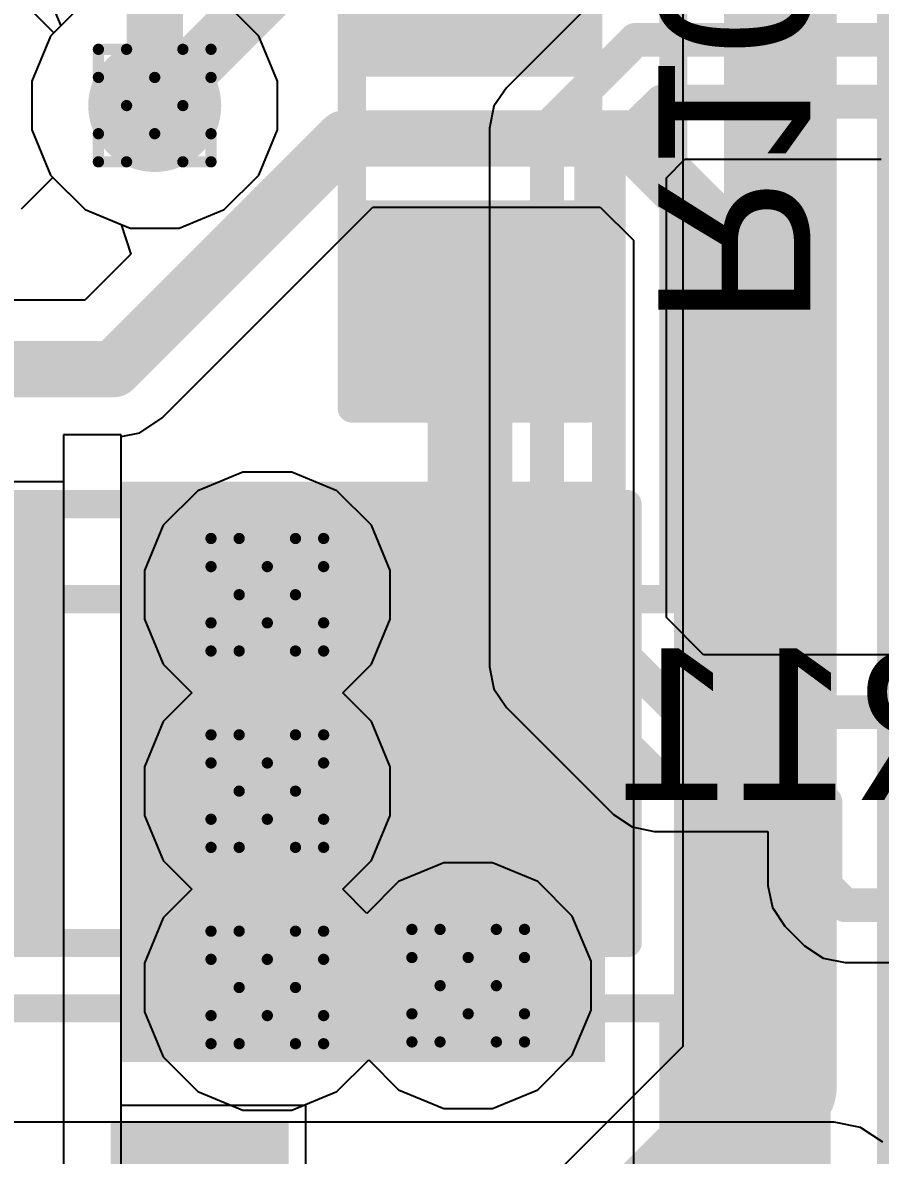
# Model space of a CAD drawing. Header units: inches. Extents: x -6 to 328, y -6 to 90.
# Drawn here: x 22.96 to 26.83, y 14.32 to 19.44 of the extents above; entities that cross this region are included whole.
import ezdxf

# ---------------------------------------------------------------- set-up
doc = ezdxf.new("R2010")
doc.units = ezdxf.units.IN
for name, color, linetype in [('Bottom Layer', 5, 'Continuous'), ('Bottom Overlay', 54, 'Continuous'), ('Bottom Paste', 16, 'Continuous'), ('Bottom Solder', 6, 'Continuous'), ('Drill Drawing', 1, 'Continuous'), ('GND', 76, 'Continuous'), ('PWR', 16, 'Continuous'), ('Top Layer', 1, 'Continuous'), ('Top Overlay', 2, 'Continuous'), ('Via Holes', 16, 'Continuous')]:
    doc.layers.add(name, color=color, linetype=linetype)
doc.styles.add('Arial', font='', dxfattribs={"height": 0.2})
doc.styles.get('Arial').set_extended_font_data('Arial')

# ---------------------------------------------------------------- blocks, each defined once
blk = doc.blocks.new('SOIC_8_B_5')
at = {"layer": 'Bottom Layer'}
blk.add_hatch(color=5, dxfattribs=at).paths.add_polyline_path([(-3.475, 1.605), (-3.475, 2.205), (-1.925, 2.205), (-1.925, 1.605)])
at = {"layer": 'Bottom Paste'}
blk.add_hatch(color=16, dxfattribs=at).paths.add_polyline_path([(-3.475, 1.605), (-3.475, 2.205), (-1.925, 2.205), (-1.925, 1.605)])
at = {"layer": 'Bottom Solder'}
blk.add_hatch(color=6, dxfattribs=at).paths.add_polyline_path([(-3.5766, 1.5034), (-3.5766, 2.3066), (-1.8234, 2.3066), (-1.8234, 1.5034)])
blk = doc.blocks.new('R___1206_B_31')
at = {"layer": 'Bottom Layer'}
for points in [[(-2.032, 0.889), (-0.508, 0.889), (-0.508, -0.889), (-2.032, -0.889)], [(0.508, 0.889), (2.032, 0.889), (2.032, -0.889), (0.508, -0.889)]]:
    blk.add_hatch(color=5, dxfattribs=at).paths.add_polyline_path(points)
at = {"layer": 'Bottom Paste'}
for points in [[(-2.032, 0.889), (-0.508, 0.889), (-0.508, -0.889), (-2.032, -0.889)], [(0.508, 0.889), (2.032, 0.889), (2.032, -0.889), (0.508, -0.889)]]:
    blk.add_hatch(color=16, dxfattribs=at).paths.add_polyline_path(points)
at = {"layer": 'Bottom Solder'}
for points in [[(-2.1336, 0.9906), (-0.4064, 0.9906), (-0.4064, -0.9906), (-2.1336, -0.9906)], [(0.4064, 0.9906), (2.1336, 0.9906), (2.1336, -0.9906), (0.4064, -0.9906)]]:
    blk.add_hatch(color=6, dxfattribs=at).paths.add_polyline_path(points)
at = {"layer": 'Bottom Overlay'}
for points in [[(-2.1336, 0.9906, 0.127, 0.127, 0), (-2.1336, -0.9906, 0.127, 0.127, 0)], [(2.1336, 0.9906, 0.127, 0.127, 0), (-2.1336, 0.9906, 0.127, 0.127, 0)], [(2.1336, 0.9906, 0.127, 0.127, 0), (2.1336, -0.9906, 0.127, 0.127, 0)], [(2.1336, -0.9906, 0.127, 0.127, 0), (-2.1336, -0.9906, 0.127, 0.127, 0)]]:
    blk.add_lwpolyline(points, format="xyseb", dxfattribs=at)
for points in [[(-2.16535, 0.9906, 0.0635, 0.0635, 1), (-2.10185, 0.9906, 0.0635, 0.0635, 1)], [(-2.16535, 0.9906, 0.0635, 0.0635, 1), (-2.10185, 0.9906, 0.0635, 0.0635, 1)], [(2.10185, 0.9906, 0.0635, 0.0635, 1), (2.16535, 0.9906, 0.0635, 0.0635, 1)], [(2.10185, 0.9906, 0.0635, 0.0635, 1), (2.16535, 0.9906, 0.0635, 0.0635, 1)], [(-2.16535, -0.9906, 0.0635, 0.0635, 1), (-2.10185, -0.9906, 0.0635, 0.0635, 1)], [(-2.16535, -0.9906, 0.0635, 0.0635, 1), (-2.10185, -0.9906, 0.0635, 0.0635, 1)], [(2.10185, -0.9906, 0.0635, 0.0635, 1), (2.16535, -0.9906, 0.0635, 0.0635, 1)], [(2.10185, -0.9906, 0.0635, 0.0635, 1), (2.16535, -0.9906, 0.0635, 0.0635, 1)]]:
    blk.add_lwpolyline(points, format="xyseb", close=True, dxfattribs=at)
blk = doc.blocks.new('R___0603_B_32')
at = {"layer": 'Bottom Layer'}
for points in [[(-1.143, -0.4445), (-1.143, 0.4445), (-0.381, 0.4445), (-0.381, -0.4445)], [(0.381, -0.4445), (0.381, 0.4445), (1.143, 0.4445), (1.143, -0.4445)]]:
    blk.add_hatch(color=5, dxfattribs=at).paths.add_polyline_path(points)
at = {"layer": 'Bottom Paste'}
for points in [[(-1.143, -0.4445), (-1.143, 0.4445), (-0.381, 0.4445), (-0.381, -0.4445)], [(0.381, -0.4445), (0.381, 0.4445), (1.143, 0.4445), (1.143, -0.4445)]]:
    blk.add_hatch(color=16, dxfattribs=at).paths.add_polyline_path(points)
at = {"layer": 'Bottom Solder'}
for points in [[(-1.2446, -0.5461), (-1.2446, 0.5461), (-0.2794, 0.5461), (-0.2794, -0.5461)], [(0.2794, -0.5461), (0.2794, 0.5461), (1.2446, 0.5461), (1.2446, -0.5461)]]:
    blk.add_hatch(color=6, dxfattribs=at).paths.add_polyline_path(points)
at = {"layer": 'Bottom Overlay'}
for points in [[(1.2192, 0.5334, 0.127, 0.127, 0), (-1.2192, 0.5334, 0.127, 0.127, 0)], [(-1.2192, -0.5334, 0.127, 0.127, 0), (-1.2192, 0.5334, 0.127, 0.127, 0)], [(1.2192, -0.5334, 0.127, 0.127, 0), (1.2192, 0.5334, 0.127, 0.127, 0)], [(1.2192, -0.5334, 0.127, 0.127, 0), (-1.2192, -0.5334, 0.127, 0.127, 0)]]:
    blk.add_lwpolyline(points, format="xyseb", dxfattribs=at)
for points in [[(-1.25095, 0.5334, 0.0635, 0.0635, 1), (-1.18745, 0.5334, 0.0635, 0.0635, 1)], [(-1.25095, 0.5334, 0.0635, 0.0635, 1), (-1.18745, 0.5334, 0.0635, 0.0635, 1)], [(1.18745, 0.5334, 0.0635, 0.0635, 1), (1.25095, 0.5334, 0.0635, 0.0635, 1)], [(1.18745, 0.5334, 0.0635, 0.0635, 1), (1.25095, 0.5334, 0.0635, 0.0635, 1)], [(-1.25095, -0.5334, 0.0635, 0.0635, 1), (-1.18745, -0.5334, 0.0635, 0.0635, 1)], [(-1.25095, -0.5334, 0.0635, 0.0635, 1), (-1.18745, -0.5334, 0.0635, 0.0635, 1)], [(1.18745, -0.5334, 0.0635, 0.0635, 1), (1.25095, -0.5334, 0.0635, 0.0635, 1)], [(1.18745, -0.5334, 0.0635, 0.0635, 1), (1.25095, -0.5334, 0.0635, 0.0635, 1)]]:
    blk.add_lwpolyline(points, format="xyseb", close=True, dxfattribs=at)
blk = doc.blocks.new('HR963370A_51')
at = {"layer": 'Top Overlay'}
for points in [[(-8.1788, 8.6614, 0.127, 0.127, 0), (-8.1788, -8.2296, 0.127, 0.127, 0)], [(-8.1788, -8.2296, 0.127, 0.127, 0), (-5.5372, -8.2296, 0.127, 0.127, 0)]]:
    blk.add_lwpolyline(points, format="xyseb", dxfattribs=at)
for points in [[(-8.2105, -8.2296, 0.0635, 0.0635, 1), (-8.147, -8.2296, 0.0635, 0.0635, 1)], [(-8.2105, -8.2296, 0.0635, 0.0635, 1), (-8.147, -8.2296, 0.0635, 0.0635, 1)], [(-5.569, -8.2296, 0.0635, 0.0635, 1), (-5.5054, -8.2296, 0.0635, 0.0635, 1)]]:
    blk.add_lwpolyline(points, format="xyseb", close=True, dxfattribs=at)
blk = doc.blocks.new('HR963370A_52')
at = {"layer": 'Top Overlay'}
for points in [[(8.1788, 8.6614, 0.127, 0.127, 0), (8.1788, -8.2296, 0.127, 0.127, 0)], [(5.5372, -8.2296, 0.127, 0.127, 0), (8.1788, -8.2296, 0.127, 0.127, 0)]]:
    blk.add_lwpolyline(points, format="xyseb", dxfattribs=at)
blk.add_lwpolyline([(8.1471, -8.2296, 0.0635, 0.0635, 1), (8.2106, -8.2296, 0.0635, 0.0635, 1)], format="xyseb", close=True, dxfattribs=at)
blk.add_lwpolyline([(8.1471, -8.2296, 0.0635, 0.0635, 1), (8.2106, -8.2296, 0.0635, 0.0635, 1)], format="xyseb", close=True, dxfattribs=at)

msp = doc.modelspace()

# ---------------------------------------------------------------- hatches: boundary and pattern name
at = {"layer": 'Bottom Layer'}
h = msp.add_hatch(color=5, dxfattribs=at)
edge = h.paths.add_edge_path()
edge.add_arc((23.56, 19.061), 0.3, 0, 360)
msp.add_hatch(color=5, dxfattribs=at).paths.add_polyline_path([(23.4038, 14.7437), (25.592, 14.7437), (25.592, 17.3632), (23.4038, 17.3632)])
h = msp.add_hatch(color=5, dxfattribs=at)
edge = h.paths.add_edge_path()
edge.add_arc((24.068, 16.8527), 0.3, 0, 360)
h = msp.add_hatch(color=5, dxfattribs=at)
edge = h.paths.add_edge_path()
edge.add_arc((24.068, 15.9662), 0.3, 0, 360)
h = msp.add_hatch(color=5, dxfattribs=at)
edge = h.paths.add_edge_path()
edge.add_arc((24.068, 15.0798), 0.3, 0, 360)
h = msp.add_hatch(color=5, dxfattribs=at)
edge = h.paths.add_edge_path()
edge.add_arc((24.9743, 15.0879), 0.3, 0, 360)
at = {"layer": 'GND'}
h = msp.add_hatch(color=76, dxfattribs=at)
edge = h.paths.add_edge_path()
edge.add_arc((23.56, 19.061), 0.3, 0, 360)
h = msp.add_hatch(color=76, dxfattribs=at)
edge = h.paths.add_edge_path()
edge.add_arc((24.068, 16.8527), 0.3, 0, 360)
h = msp.add_hatch(color=76, dxfattribs=at)
edge = h.paths.add_edge_path()
edge.add_arc((24.068, 15.9662), 0.3, 0, 360)
h = msp.add_hatch(color=76, dxfattribs=at)
edge = h.paths.add_edge_path()
edge.add_arc((24.068, 15.0798), 0.3, 0, 360)
h = msp.add_hatch(color=76, dxfattribs=at)
edge = h.paths.add_edge_path()
edge.add_arc((24.9743, 15.0879), 0.3, 0, 360)
at = {"layer": 'PWR'}
h = msp.add_hatch(color=16, dxfattribs=at)
edge = h.paths.add_edge_path()
edge.add_arc((23.56, 19.061), 0.3, 0, 360)
h = msp.add_hatch(color=16, dxfattribs=at)
edge = h.paths.add_edge_path()
edge.add_arc((24.068, 16.8527), 0.3, 0, 360)
h = msp.add_hatch(color=16, dxfattribs=at)
edge = h.paths.add_edge_path()
edge.add_arc((24.068, 15.9662), 0.3, 0, 360)
h = msp.add_hatch(color=16, dxfattribs=at)
edge = h.paths.add_edge_path()
edge.add_arc((24.068, 15.0798), 0.3, 0, 360)
h = msp.add_hatch(color=16, dxfattribs=at)
edge = h.paths.add_edge_path()
edge.add_arc((24.9743, 15.0879), 0.3, 0, 360)
at = {"layer": 'Top Layer'}
h = msp.add_hatch(color=1, dxfattribs=at)
edge = h.paths.add_edge_path()
edge.add_arc((23.56, 19.061), 0.3, 0, 360)
h = msp.add_hatch(color=1, dxfattribs=at)
edge = h.paths.add_edge_path()
edge.add_arc((24.068, 16.8527), 0.3, 0, 360)
h = msp.add_hatch(color=1, dxfattribs=at)
edge = h.paths.add_edge_path()
edge.add_arc((24.068, 15.9662), 0.3, 0, 360)
h = msp.add_hatch(color=1, dxfattribs=at)
edge = h.paths.add_edge_path()
edge.add_arc((24.068, 15.0798), 0.3, 0, 360)
h = msp.add_hatch(color=1, dxfattribs=at)
edge = h.paths.add_edge_path()
edge.add_arc((24.9743, 15.0879), 0.3, 0, 360)
at = {"layer": 'Via Holes'}
h = msp.add_hatch(color=7, dxfattribs=at)
edge = h.paths.add_edge_path()
edge.add_arc((23.56, 19.061), 0.15, 0, 360)
h = msp.add_hatch(color=7, dxfattribs=at)
edge = h.paths.add_edge_path()
edge.add_arc((24.068, 16.8527), 0.15, 0, 360)
h = msp.add_hatch(color=7, dxfattribs=at)
edge = h.paths.add_edge_path()
edge.add_arc((24.068, 15.9662), 0.15, 0, 360)
h = msp.add_hatch(color=7, dxfattribs=at)
edge = h.paths.add_edge_path()
edge.add_arc((24.068, 15.0798), 0.15, 0, 360)
h = msp.add_hatch(color=7, dxfattribs=at)
edge = h.paths.add_edge_path()
edge.add_arc((24.9743, 15.0879), 0.15, 0, 360)

# ---------------------------------------------------------------- linework, layer by layer
at = {"layer": 'Bottom Layer'}
for p, q in [((23.0834, 19.5475), (23.136, 19.4205)), ((23.136, 19.4205), (23.0903, 19.3748)), ((23.0903, 19.3748), (23.006, 19.1712)), ((23.006, 19.1712), (23.006, 18.9508)), ((23.006, 18.9508), (23.0903, 18.7472)), ((23.0903, 18.7472), (23.2462, 18.5914)), ((23.2462, 18.5914), (23.4079, 18.5244)), ((23.5936, 17.6515), (24.5439, 18.6019)), ((24.5439, 18.6019), (25.5701, 18.6019)), ((25.5701, 18.6019), (25.7193, 18.4527)), ((23.4079, 18.5244), (23.4528, 18.3897)), ((25.7193, 18.4527), (25.7193, 13.8284)), ((23.4528, 18.3897), (23.2451, 18.182)), ((23.2451, 18.182), (19.4652, 18.182)), ((23.4927, 17.5841), (23.5936, 17.6515)), ((23.4079, 17.5744), (23.1484, 17.5744)), ((23.1484, 17.5744), (23.1484, 13.5938)), ((23.4079, 17.5672), (23.4927, 17.5841)), ((23.4079, 13.5938), (23.4079, 17.5744)), ((23.4079, 14.5466), (23.4079, 17.5672)), ((18.6832, 17.3632), (23.1484, 17.3632)), ((23.1484, 17.3632), (23.1484, 13.5938)), ((24.241, 14.5466), (23.4079, 14.5466)), ((24.241, 12.641), (24.241, 14.5466))]:
    msp.add_line(p, q, dxfattribs=at)
for points in [[(26.9449, 12.3172, 0.254, 0.254, 0), (26.9449, 20.6856, 0.254, 0.254, 0)], [(26.4818, 11.368, 0.254, 0.254, 0), (26.4818, 20.2037, 0.254, 0.254, 0)], [(23.56, 19.061, 0.254, 0.254, 0), (24.1736, 19.6746, 0.254, 0.254, 0)], [(23.3738, 17.8712, 0.254, 0.254, 0), (24.4152, 18.9126, 0.254, 0.254, 0)], [(24.4152, 18.9126, 0.254, 0.254, 0), (25.6988, 18.9126, 0.254, 0.254, 0)], [(25.6988, 18.9126, 0.254, 0.254, 0), (26.03, 18.5814, 0.254, 0.254, 0)], [(26.03, 12.0572, 0.254, 0.254, 0), (26.03, 18.5814, 0.254, 0.254, 0)], [(24.9824, 16.4234, 0.381, 0.381, 0), (24.9824, 18.1506, 0.381, 0.381, 0)], [(19.3364, 17.8712, 0.254, 0.254, 0), (23.3738, 17.8712, 0.254, 0.254, 0)], [(24.83, 16.271, 0.381, 0.381, 0), (24.9824, 16.4234, 0.381, 0.381, 0)]]:
    msp.add_lwpolyline(points, format="xyseb", dxfattribs=at)
for points in [[(23.4965, 19.061, 0.127, 0.127, 1), (23.6235, 19.061, 0.127, 0.127, 1)], [(24.3517, 18.9126, 0.127, 0.127, 1), (24.4787, 18.9126, 0.127, 0.127, 1)], [(24.3517, 18.9126, 0.127, 0.127, 1), (24.4787, 18.9126, 0.127, 0.127, 1)], [(25.6353, 18.9126, 0.127, 0.127, 1), (25.7623, 18.9126, 0.127, 0.127, 1)], [(25.6353, 18.9126, 0.127, 0.127, 1), (25.7623, 18.9126, 0.127, 0.127, 1)], [(25.9665, 18.5814, 0.127, 0.127, 1), (26.0935, 18.5814, 0.127, 0.127, 1)], [(25.9665, 18.5814, 0.127, 0.127, 1), (26.0935, 18.5814, 0.127, 0.127, 1)], [(24.8871, 18.1506, 0.1905, 0.1905, 1), (25.0776, 18.1506, 0.1905, 0.1905, 1)], [(23.3103, 17.8712, 0.127, 0.127, 1), (23.4373, 17.8712, 0.127, 0.127, 1)], [(23.3103, 17.8712, 0.127, 0.127, 1), (23.4373, 17.8712, 0.127, 0.127, 1)], [(24.8871, 16.4234, 0.1905, 0.1905, 1), (25.0776, 16.4234, 0.1905, 0.1905, 1)], [(24.8871, 16.4234, 0.1905, 0.1905, 1), (25.0776, 16.4234, 0.1905, 0.1905, 1)], [(24.7347, 16.271, 0.1905, 0.1905, 1), (24.9252, 16.271, 0.1905, 0.1905, 1)]]:
    msp.add_lwpolyline(points, format="xyseb", close=True, dxfattribs=at)
at = {"layer": 'Drill Drawing'}
for points in [[(23.306, 19.188, 0.0508, 0.0508, 0), (23.306, 19.315, 0.0508, 0.0508, 0)], [(23.306, 19.315, 0.0508, 0.0508, 0), (23.433, 19.315, 0.0508, 0.0508, 0)], [(23.433, 19.315, 0.0508, 0.0508, 0), (23.56, 19.188, 0.0508, 0.0508, 0)], [(23.56, 19.188, 0.0508, 0.0508, 0), (23.687, 19.315, 0.0508, 0.0508, 0)], [(23.687, 19.315, 0.0508, 0.0508, 0), (23.814, 19.315, 0.0508, 0.0508, 0)], [(23.814, 19.188, 0.0508, 0.0508, 0), (23.814, 19.315, 0.0508, 0.0508, 0)], [(23.306, 19.188, 0.0508, 0.0508, 0), (23.433, 19.061, 0.0508, 0.0508, 0)], [(23.687, 19.061, 0.0508, 0.0508, 0), (23.814, 19.188, 0.0508, 0.0508, 0)], [(23.306, 18.934, 0.0508, 0.0508, 0), (23.433, 19.061, 0.0508, 0.0508, 0)], [(23.687, 19.061, 0.0508, 0.0508, 0), (23.814, 18.934, 0.0508, 0.0508, 0)], [(23.306, 18.807, 0.0508, 0.0508, 0), (23.306, 18.934, 0.0508, 0.0508, 0)], [(23.433, 18.807, 0.0508, 0.0508, 0), (23.56, 18.934, 0.0508, 0.0508, 0)], [(23.56, 18.934, 0.0508, 0.0508, 0), (23.687, 18.807, 0.0508, 0.0508, 0)], [(23.814, 18.807, 0.0508, 0.0508, 0), (23.814, 18.934, 0.0508, 0.0508, 0)], [(23.306, 18.807, 0.0508, 0.0508, 0), (23.433, 18.807, 0.0508, 0.0508, 0)], [(23.687, 18.807, 0.0508, 0.0508, 0), (23.814, 18.807, 0.0508, 0.0508, 0)], [(23.814, 16.9797, 0.0508, 0.0508, 0), (23.814, 17.1067, 0.0508, 0.0508, 0)], [(23.814, 17.1067, 0.0508, 0.0508, 0), (23.941, 17.1067, 0.0508, 0.0508, 0)], [(23.941, 17.1067, 0.0508, 0.0508, 0), (24.068, 16.9797, 0.0508, 0.0508, 0)], [(24.068, 16.9797, 0.0508, 0.0508, 0), (24.195, 17.1067, 0.0508, 0.0508, 0)], [(24.195, 17.1067, 0.0508, 0.0508, 0), (24.322, 17.1067, 0.0508, 0.0508, 0)], [(24.322, 16.9797, 0.0508, 0.0508, 0), (24.322, 17.1067, 0.0508, 0.0508, 0)], [(23.814, 16.9797, 0.0508, 0.0508, 0), (23.941, 16.8527, 0.0508, 0.0508, 0)], [(24.195, 16.8527, 0.0508, 0.0508, 0), (24.322, 16.9797, 0.0508, 0.0508, 0)], [(23.814, 16.7257, 0.0508, 0.0508, 0), (23.941, 16.8527, 0.0508, 0.0508, 0)], [(24.195, 16.8527, 0.0508, 0.0508, 0), (24.322, 16.7257, 0.0508, 0.0508, 0)], [(23.814, 16.5987, 0.0508, 0.0508, 0), (23.814, 16.7257, 0.0508, 0.0508, 0)], [(23.941, 16.5987, 0.0508, 0.0508, 0), (24.068, 16.7257, 0.0508, 0.0508, 0)], [(24.068, 16.7257, 0.0508, 0.0508, 0), (24.195, 16.5987, 0.0508, 0.0508, 0)], [(24.322, 16.5987, 0.0508, 0.0508, 0), (24.322, 16.7257, 0.0508, 0.0508, 0)], [(23.814, 16.5987, 0.0508, 0.0508, 0), (23.941, 16.5987, 0.0508, 0.0508, 0)], [(24.195, 16.5987, 0.0508, 0.0508, 0), (24.322, 16.5987, 0.0508, 0.0508, 0)], [(23.814, 16.0932, 0.0508, 0.0508, 0), (23.814, 16.2202, 0.0508, 0.0508, 0)], [(23.814, 16.2202, 0.0508, 0.0508, 0), (23.941, 16.2202, 0.0508, 0.0508, 0)], [(23.941, 16.2202, 0.0508, 0.0508, 0), (24.068, 16.0932, 0.0508, 0.0508, 0)], [(24.068, 16.0932, 0.0508, 0.0508, 0), (24.195, 16.2202, 0.0508, 0.0508, 0)], [(24.195, 16.2202, 0.0508, 0.0508, 0), (24.322, 16.2202, 0.0508, 0.0508, 0)], [(24.322, 16.0932, 0.0508, 0.0508, 0), (24.322, 16.2202, 0.0508, 0.0508, 0)], [(23.814, 16.0932, 0.0508, 0.0508, 0), (23.941, 15.9662, 0.0508, 0.0508, 0)], [(24.195, 15.9662, 0.0508, 0.0508, 0), (24.322, 16.0932, 0.0508, 0.0508, 0)], [(23.814, 15.8392, 0.0508, 0.0508, 0), (23.941, 15.9662, 0.0508, 0.0508, 0)], [(24.195, 15.9662, 0.0508, 0.0508, 0), (24.322, 15.8392, 0.0508, 0.0508, 0)], [(23.814, 15.7122, 0.0508, 0.0508, 0), (23.814, 15.8392, 0.0508, 0.0508, 0)], [(23.941, 15.7122, 0.0508, 0.0508, 0), (24.068, 15.8392, 0.0508, 0.0508, 0)], [(24.068, 15.8392, 0.0508, 0.0508, 0), (24.195, 15.7122, 0.0508, 0.0508, 0)], [(24.322, 15.7122, 0.0508, 0.0508, 0), (24.322, 15.8392, 0.0508, 0.0508, 0)], [(23.814, 15.7122, 0.0508, 0.0508, 0), (23.941, 15.7122, 0.0508, 0.0508, 0)], [(24.195, 15.7122, 0.0508, 0.0508, 0), (24.322, 15.7122, 0.0508, 0.0508, 0)], [(23.814, 15.2068, 0.0508, 0.0508, 0), (23.814, 15.3338, 0.0508, 0.0508, 0)], [(23.814, 15.3338, 0.0508, 0.0508, 0), (23.941, 15.3338, 0.0508, 0.0508, 0)], [(23.941, 15.3338, 0.0508, 0.0508, 0), (24.068, 15.2068, 0.0508, 0.0508, 0)], [(24.068, 15.2068, 0.0508, 0.0508, 0), (24.195, 15.3338, 0.0508, 0.0508, 0)], [(24.195, 15.3338, 0.0508, 0.0508, 0), (24.322, 15.3338, 0.0508, 0.0508, 0)], [(24.322, 15.2068, 0.0508, 0.0508, 0), (24.322, 15.3338, 0.0508, 0.0508, 0)], [(24.7203, 15.2149, 0.0508, 0.0508, 0), (24.7203, 15.3419, 0.0508, 0.0508, 0)], [(24.7203, 15.3419, 0.0508, 0.0508, 0), (24.8473, 15.3419, 0.0508, 0.0508, 0)], [(24.8473, 15.3419, 0.0508, 0.0508, 0), (24.9743, 15.2149, 0.0508, 0.0508, 0)], [(24.9743, 15.2149, 0.0508, 0.0508, 0), (25.1013, 15.3419, 0.0508, 0.0508, 0)], [(25.1013, 15.3419, 0.0508, 0.0508, 0), (25.2283, 15.3419, 0.0508, 0.0508, 0)], [(25.2283, 15.2149, 0.0508, 0.0508, 0), (25.2283, 15.3419, 0.0508, 0.0508, 0)], [(24.7203, 15.2149, 0.0508, 0.0508, 0), (24.8473, 15.0879, 0.0508, 0.0508, 0)], [(25.1013, 15.0879, 0.0508, 0.0508, 0), (25.2283, 15.2149, 0.0508, 0.0508, 0)], [(23.814, 15.2068, 0.0508, 0.0508, 0), (23.941, 15.0798, 0.0508, 0.0508, 0)], [(24.195, 15.0798, 0.0508, 0.0508, 0), (24.322, 15.2068, 0.0508, 0.0508, 0)], [(23.814, 14.9528, 0.0508, 0.0508, 0), (23.941, 15.0798, 0.0508, 0.0508, 0)], [(24.195, 15.0798, 0.0508, 0.0508, 0), (24.322, 14.9528, 0.0508, 0.0508, 0)], [(24.7203, 14.9609, 0.0508, 0.0508, 0), (24.8473, 15.0879, 0.0508, 0.0508, 0)], [(25.1013, 15.0879, 0.0508, 0.0508, 0), (25.2283, 14.9609, 0.0508, 0.0508, 0)], [(24.7203, 14.8339, 0.0508, 0.0508, 0), (24.7203, 14.9609, 0.0508, 0.0508, 0)], [(24.8473, 14.8339, 0.0508, 0.0508, 0), (24.9743, 14.9609, 0.0508, 0.0508, 0)], [(24.9743, 14.9609, 0.0508, 0.0508, 0), (25.1013, 14.8339, 0.0508, 0.0508, 0)], [(25.2283, 14.8339, 0.0508, 0.0508, 0), (25.2283, 14.9609, 0.0508, 0.0508, 0)], [(23.814, 14.8258, 0.0508, 0.0508, 0), (23.814, 14.9528, 0.0508, 0.0508, 0)], [(23.941, 14.8258, 0.0508, 0.0508, 0), (24.068, 14.9528, 0.0508, 0.0508, 0)], [(24.068, 14.9528, 0.0508, 0.0508, 0), (24.195, 14.8258, 0.0508, 0.0508, 0)], [(24.322, 14.8258, 0.0508, 0.0508, 0), (24.322, 14.9528, 0.0508, 0.0508, 0)], [(23.814, 14.8258, 0.0508, 0.0508, 0), (23.941, 14.8258, 0.0508, 0.0508, 0)], [(24.195, 14.8258, 0.0508, 0.0508, 0), (24.322, 14.8258, 0.0508, 0.0508, 0)], [(24.7203, 14.8339, 0.0508, 0.0508, 0), (24.8473, 14.8339, 0.0508, 0.0508, 0)], [(25.1013, 14.8339, 0.0508, 0.0508, 0), (25.2283, 14.8339, 0.0508, 0.0508, 0)]]:
    msp.add_lwpolyline(points, format="xyseb", dxfattribs=at)
for points in [[(23.2933, 19.315, 0.0254, 0.0254, 1), (23.3187, 19.315, 0.0254, 0.0254, 1)], [(23.2933, 19.315, 0.0254, 0.0254, 1), (23.3187, 19.315, 0.0254, 0.0254, 1)], [(23.4203, 19.315, 0.0254, 0.0254, 1), (23.4457, 19.315, 0.0254, 0.0254, 1)], [(23.4203, 19.315, 0.0254, 0.0254, 1), (23.4457, 19.315, 0.0254, 0.0254, 1)], [(23.6743, 19.315, 0.0254, 0.0254, 1), (23.6997, 19.315, 0.0254, 0.0254, 1)], [(23.6743, 19.315, 0.0254, 0.0254, 1), (23.6997, 19.315, 0.0254, 0.0254, 1)], [(23.8013, 19.315, 0.0254, 0.0254, 1), (23.8267, 19.315, 0.0254, 0.0254, 1)], [(23.8013, 19.315, 0.0254, 0.0254, 1), (23.8267, 19.315, 0.0254, 0.0254, 1)], [(23.2933, 19.188, 0.0254, 0.0254, 1), (23.3187, 19.188, 0.0254, 0.0254, 1)], [(23.2933, 19.188, 0.0254, 0.0254, 1), (23.3187, 19.188, 0.0254, 0.0254, 1)], [(23.5473, 19.188, 0.0254, 0.0254, 1), (23.5727, 19.188, 0.0254, 0.0254, 1)], [(23.5473, 19.188, 0.0254, 0.0254, 1), (23.5727, 19.188, 0.0254, 0.0254, 1)], [(23.8013, 19.188, 0.0254, 0.0254, 1), (23.8267, 19.188, 0.0254, 0.0254, 1)], [(23.8013, 19.188, 0.0254, 0.0254, 1), (23.8267, 19.188, 0.0254, 0.0254, 1)], [(23.4203, 19.061, 0.0254, 0.0254, 1), (23.4457, 19.061, 0.0254, 0.0254, 1)], [(23.4203, 19.061, 0.0254, 0.0254, 1), (23.4457, 19.061, 0.0254, 0.0254, 1)], [(23.6743, 19.061, 0.0254, 0.0254, 1), (23.6997, 19.061, 0.0254, 0.0254, 1)], [(23.6743, 19.061, 0.0254, 0.0254, 1), (23.6997, 19.061, 0.0254, 0.0254, 1)], [(23.2933, 18.934, 0.0254, 0.0254, 1), (23.3187, 18.934, 0.0254, 0.0254, 1)], [(23.2933, 18.934, 0.0254, 0.0254, 1), (23.3187, 18.934, 0.0254, 0.0254, 1)], [(23.5473, 18.934, 0.0254, 0.0254, 1), (23.5727, 18.934, 0.0254, 0.0254, 1)], [(23.5473, 18.934, 0.0254, 0.0254, 1), (23.5727, 18.934, 0.0254, 0.0254, 1)], [(23.8013, 18.934, 0.0254, 0.0254, 1), (23.8267, 18.934, 0.0254, 0.0254, 1)], [(23.8013, 18.934, 0.0254, 0.0254, 1), (23.8267, 18.934, 0.0254, 0.0254, 1)], [(23.2933, 18.807, 0.0254, 0.0254, 1), (23.3187, 18.807, 0.0254, 0.0254, 1)], [(23.2933, 18.807, 0.0254, 0.0254, 1), (23.3187, 18.807, 0.0254, 0.0254, 1)], [(23.4203, 18.807, 0.0254, 0.0254, 1), (23.4457, 18.807, 0.0254, 0.0254, 1)], [(23.4203, 18.807, 0.0254, 0.0254, 1), (23.4457, 18.807, 0.0254, 0.0254, 1)], [(23.6743, 18.807, 0.0254, 0.0254, 1), (23.6997, 18.807, 0.0254, 0.0254, 1)], [(23.6743, 18.807, 0.0254, 0.0254, 1), (23.6997, 18.807, 0.0254, 0.0254, 1)], [(23.8013, 18.807, 0.0254, 0.0254, 1), (23.8267, 18.807, 0.0254, 0.0254, 1)], [(23.8013, 18.807, 0.0254, 0.0254, 1), (23.8267, 18.807, 0.0254, 0.0254, 1)], [(23.8013, 17.1067, 0.0254, 0.0254, 1), (23.8267, 17.1067, 0.0254, 0.0254, 1)], [(23.8013, 17.1067, 0.0254, 0.0254, 1), (23.8267, 17.1067, 0.0254, 0.0254, 1)], [(23.9283, 17.1067, 0.0254, 0.0254, 1), (23.9537, 17.1067, 0.0254, 0.0254, 1)], [(23.9283, 17.1067, 0.0254, 0.0254, 1), (23.9537, 17.1067, 0.0254, 0.0254, 1)], [(24.1823, 17.1067, 0.0254, 0.0254, 1), (24.2077, 17.1067, 0.0254, 0.0254, 1)], [(24.1823, 17.1067, 0.0254, 0.0254, 1), (24.2077, 17.1067, 0.0254, 0.0254, 1)], [(24.3093, 17.1067, 0.0254, 0.0254, 1), (24.3347, 17.1067, 0.0254, 0.0254, 1)], [(24.3093, 17.1067, 0.0254, 0.0254, 1), (24.3347, 17.1067, 0.0254, 0.0254, 1)], [(23.8013, 16.9797, 0.0254, 0.0254, 1), (23.8267, 16.9797, 0.0254, 0.0254, 1)], [(23.8013, 16.9797, 0.0254, 0.0254, 1), (23.8267, 16.9797, 0.0254, 0.0254, 1)], [(24.0553, 16.9797, 0.0254, 0.0254, 1), (24.0807, 16.9797, 0.0254, 0.0254, 1)], [(24.0553, 16.9797, 0.0254, 0.0254, 1), (24.0807, 16.9797, 0.0254, 0.0254, 1)], [(24.3093, 16.9797, 0.0254, 0.0254, 1), (24.3347, 16.9797, 0.0254, 0.0254, 1)], [(24.3093, 16.9797, 0.0254, 0.0254, 1), (24.3347, 16.9797, 0.0254, 0.0254, 1)], [(23.9283, 16.8527, 0.0254, 0.0254, 1), (23.9537, 16.8527, 0.0254, 0.0254, 1)], [(23.9283, 16.8527, 0.0254, 0.0254, 1), (23.9537, 16.8527, 0.0254, 0.0254, 1)], [(24.1823, 16.8527, 0.0254, 0.0254, 1), (24.2077, 16.8527, 0.0254, 0.0254, 1)], [(24.1823, 16.8527, 0.0254, 0.0254, 1), (24.2077, 16.8527, 0.0254, 0.0254, 1)], [(23.8013, 16.7257, 0.0254, 0.0254, 1), (23.8267, 16.7257, 0.0254, 0.0254, 1)], [(23.8013, 16.7257, 0.0254, 0.0254, 1), (23.8267, 16.7257, 0.0254, 0.0254, 1)], [(24.0553, 16.7257, 0.0254, 0.0254, 1), (24.0807, 16.7257, 0.0254, 0.0254, 1)], [(24.0553, 16.7257, 0.0254, 0.0254, 1), (24.0807, 16.7257, 0.0254, 0.0254, 1)], [(24.3093, 16.7257, 0.0254, 0.0254, 1), (24.3347, 16.7257, 0.0254, 0.0254, 1)], [(24.3093, 16.7257, 0.0254, 0.0254, 1), (24.3347, 16.7257, 0.0254, 0.0254, 1)], [(23.8013, 16.5987, 0.0254, 0.0254, 1), (23.8267, 16.5987, 0.0254, 0.0254, 1)], [(23.8013, 16.5987, 0.0254, 0.0254, 1), (23.8267, 16.5987, 0.0254, 0.0254, 1)], [(23.9283, 16.5987, 0.0254, 0.0254, 1), (23.9537, 16.5987, 0.0254, 0.0254, 1)], [(23.9283, 16.5987, 0.0254, 0.0254, 1), (23.9537, 16.5987, 0.0254, 0.0254, 1)], [(24.1823, 16.5987, 0.0254, 0.0254, 1), (24.2077, 16.5987, 0.0254, 0.0254, 1)], [(24.1823, 16.5987, 0.0254, 0.0254, 1), (24.2077, 16.5987, 0.0254, 0.0254, 1)], [(24.3093, 16.5987, 0.0254, 0.0254, 1), (24.3347, 16.5987, 0.0254, 0.0254, 1)], [(24.3093, 16.5987, 0.0254, 0.0254, 1), (24.3347, 16.5987, 0.0254, 0.0254, 1)], [(23.8013, 16.2202, 0.0254, 0.0254, 1), (23.8267, 16.2202, 0.0254, 0.0254, 1)], [(23.8013, 16.2202, 0.0254, 0.0254, 1), (23.8267, 16.2202, 0.0254, 0.0254, 1)], [(23.9283, 16.2202, 0.0254, 0.0254, 1), (23.9537, 16.2202, 0.0254, 0.0254, 1)], [(23.9283, 16.2202, 0.0254, 0.0254, 1), (23.9537, 16.2202, 0.0254, 0.0254, 1)], [(24.1823, 16.2202, 0.0254, 0.0254, 1), (24.2077, 16.2202, 0.0254, 0.0254, 1)], [(24.1823, 16.2202, 0.0254, 0.0254, 1), (24.2077, 16.2202, 0.0254, 0.0254, 1)], [(24.3093, 16.2202, 0.0254, 0.0254, 1), (24.3347, 16.2202, 0.0254, 0.0254, 1)], [(24.3093, 16.2202, 0.0254, 0.0254, 1), (24.3347, 16.2202, 0.0254, 0.0254, 1)], [(23.8013, 16.0932, 0.0254, 0.0254, 1), (23.8267, 16.0932, 0.0254, 0.0254, 1)], [(23.8013, 16.0932, 0.0254, 0.0254, 1), (23.8267, 16.0932, 0.0254, 0.0254, 1)], [(24.0553, 16.0932, 0.0254, 0.0254, 1), (24.0807, 16.0932, 0.0254, 0.0254, 1)], [(24.0553, 16.0932, 0.0254, 0.0254, 1), (24.0807, 16.0932, 0.0254, 0.0254, 1)], [(24.3093, 16.0932, 0.0254, 0.0254, 1), (24.3347, 16.0932, 0.0254, 0.0254, 1)], [(24.3093, 16.0932, 0.0254, 0.0254, 1), (24.3347, 16.0932, 0.0254, 0.0254, 1)], [(23.9283, 15.9662, 0.0254, 0.0254, 1), (23.9537, 15.9662, 0.0254, 0.0254, 1)], [(23.9283, 15.9662, 0.0254, 0.0254, 1), (23.9537, 15.9662, 0.0254, 0.0254, 1)], [(24.1823, 15.9662, 0.0254, 0.0254, 1), (24.2077, 15.9662, 0.0254, 0.0254, 1)], [(24.1823, 15.9662, 0.0254, 0.0254, 1), (24.2077, 15.9662, 0.0254, 0.0254, 1)], [(23.8013, 15.8392, 0.0254, 0.0254, 1), (23.8267, 15.8392, 0.0254, 0.0254, 1)], [(23.8013, 15.8392, 0.0254, 0.0254, 1), (23.8267, 15.8392, 0.0254, 0.0254, 1)], [(24.0553, 15.8392, 0.0254, 0.0254, 1), (24.0807, 15.8392, 0.0254, 0.0254, 1)], [(24.0553, 15.8392, 0.0254, 0.0254, 1), (24.0807, 15.8392, 0.0254, 0.0254, 1)], [(24.3093, 15.8392, 0.0254, 0.0254, 1), (24.3347, 15.8392, 0.0254, 0.0254, 1)], [(24.3093, 15.8392, 0.0254, 0.0254, 1), (24.3347, 15.8392, 0.0254, 0.0254, 1)], [(23.8013, 15.7122, 0.0254, 0.0254, 1), (23.8267, 15.7122, 0.0254, 0.0254, 1)], [(23.8013, 15.7122, 0.0254, 0.0254, 1), (23.8267, 15.7122, 0.0254, 0.0254, 1)], [(23.9283, 15.7122, 0.0254, 0.0254, 1), (23.9537, 15.7122, 0.0254, 0.0254, 1)], [(23.9283, 15.7122, 0.0254, 0.0254, 1), (23.9537, 15.7122, 0.0254, 0.0254, 1)], [(24.1823, 15.7122, 0.0254, 0.0254, 1), (24.2077, 15.7122, 0.0254, 0.0254, 1)], [(24.1823, 15.7122, 0.0254, 0.0254, 1), (24.2077, 15.7122, 0.0254, 0.0254, 1)], [(24.3093, 15.7122, 0.0254, 0.0254, 1), (24.3347, 15.7122, 0.0254, 0.0254, 1)], [(24.3093, 15.7122, 0.0254, 0.0254, 1), (24.3347, 15.7122, 0.0254, 0.0254, 1)], [(23.8013, 15.3338, 0.0254, 0.0254, 1), (23.8267, 15.3338, 0.0254, 0.0254, 1)], [(23.8013, 15.3338, 0.0254, 0.0254, 1), (23.8267, 15.3338, 0.0254, 0.0254, 1)], [(23.9283, 15.3338, 0.0254, 0.0254, 1), (23.9537, 15.3338, 0.0254, 0.0254, 1)], [(23.9283, 15.3338, 0.0254, 0.0254, 1), (23.9537, 15.3338, 0.0254, 0.0254, 1)], [(24.1823, 15.3338, 0.0254, 0.0254, 1), (24.2077, 15.3338, 0.0254, 0.0254, 1)], [(24.1823, 15.3338, 0.0254, 0.0254, 1), (24.2077, 15.3338, 0.0254, 0.0254, 1)], [(24.3093, 15.3338, 0.0254, 0.0254, 1), (24.3347, 15.3338, 0.0254, 0.0254, 1)], [(24.3093, 15.3338, 0.0254, 0.0254, 1), (24.3347, 15.3338, 0.0254, 0.0254, 1)], [(24.7076, 15.3419, 0.0254, 0.0254, 1), (24.733, 15.3419, 0.0254, 0.0254, 1)], [(24.7076, 15.3419, 0.0254, 0.0254, 1), (24.733, 15.3419, 0.0254, 0.0254, 1)], [(24.8346, 15.3419, 0.0254, 0.0254, 1), (24.86, 15.3419, 0.0254, 0.0254, 1)], [(24.8346, 15.3419, 0.0254, 0.0254, 1), (24.86, 15.3419, 0.0254, 0.0254, 1)], [(25.0886, 15.3419, 0.0254, 0.0254, 1), (25.114, 15.3419, 0.0254, 0.0254, 1)], [(25.0886, 15.3419, 0.0254, 0.0254, 1), (25.114, 15.3419, 0.0254, 0.0254, 1)], [(25.2156, 15.3419, 0.0254, 0.0254, 1), (25.241, 15.3419, 0.0254, 0.0254, 1)], [(25.2156, 15.3419, 0.0254, 0.0254, 1), (25.241, 15.3419, 0.0254, 0.0254, 1)], [(24.7076, 15.2149, 0.0254, 0.0254, 1), (24.733, 15.2149, 0.0254, 0.0254, 1)], [(24.7076, 15.2149, 0.0254, 0.0254, 1), (24.733, 15.2149, 0.0254, 0.0254, 1)], [(24.9616, 15.2149, 0.0254, 0.0254, 1), (24.987, 15.2149, 0.0254, 0.0254, 1)], [(24.9616, 15.2149, 0.0254, 0.0254, 1), (24.987, 15.2149, 0.0254, 0.0254, 1)], [(25.2156, 15.2149, 0.0254, 0.0254, 1), (25.241, 15.2149, 0.0254, 0.0254, 1)], [(25.2156, 15.2149, 0.0254, 0.0254, 1), (25.241, 15.2149, 0.0254, 0.0254, 1)], [(23.8013, 15.2068, 0.0254, 0.0254, 1), (23.8267, 15.2068, 0.0254, 0.0254, 1)], [(23.8013, 15.2068, 0.0254, 0.0254, 1), (23.8267, 15.2068, 0.0254, 0.0254, 1)], [(24.0553, 15.2068, 0.0254, 0.0254, 1), (24.0807, 15.2068, 0.0254, 0.0254, 1)], [(24.0553, 15.2068, 0.0254, 0.0254, 1), (24.0807, 15.2068, 0.0254, 0.0254, 1)], [(24.3093, 15.2068, 0.0254, 0.0254, 1), (24.3347, 15.2068, 0.0254, 0.0254, 1)], [(24.3093, 15.2068, 0.0254, 0.0254, 1), (24.3347, 15.2068, 0.0254, 0.0254, 1)], [(23.9283, 15.0798, 0.0254, 0.0254, 1), (23.9537, 15.0798, 0.0254, 0.0254, 1)], [(23.9283, 15.0798, 0.0254, 0.0254, 1), (23.9537, 15.0798, 0.0254, 0.0254, 1)], [(24.1823, 15.0798, 0.0254, 0.0254, 1), (24.2077, 15.0798, 0.0254, 0.0254, 1)], [(24.1823, 15.0798, 0.0254, 0.0254, 1), (24.2077, 15.0798, 0.0254, 0.0254, 1)], [(24.8346, 15.0879, 0.0254, 0.0254, 1), (24.86, 15.0879, 0.0254, 0.0254, 1)], [(24.8346, 15.0879, 0.0254, 0.0254, 1), (24.86, 15.0879, 0.0254, 0.0254, 1)], [(25.0886, 15.0879, 0.0254, 0.0254, 1), (25.114, 15.0879, 0.0254, 0.0254, 1)], [(25.0886, 15.0879, 0.0254, 0.0254, 1), (25.114, 15.0879, 0.0254, 0.0254, 1)], [(24.7076, 14.9609, 0.0254, 0.0254, 1), (24.733, 14.9609, 0.0254, 0.0254, 1)], [(24.7076, 14.9609, 0.0254, 0.0254, 1), (24.733, 14.9609, 0.0254, 0.0254, 1)], [(24.9616, 14.9609, 0.0254, 0.0254, 1), (24.987, 14.9609, 0.0254, 0.0254, 1)], [(24.9616, 14.9609, 0.0254, 0.0254, 1), (24.987, 14.9609, 0.0254, 0.0254, 1)], [(25.2156, 14.9609, 0.0254, 0.0254, 1), (25.241, 14.9609, 0.0254, 0.0254, 1)], [(25.2156, 14.9609, 0.0254, 0.0254, 1), (25.241, 14.9609, 0.0254, 0.0254, 1)], [(23.8013, 14.9528, 0.0254, 0.0254, 1), (23.8267, 14.9528, 0.0254, 0.0254, 1)], [(23.8013, 14.9528, 0.0254, 0.0254, 1), (23.8267, 14.9528, 0.0254, 0.0254, 1)], [(24.0553, 14.9528, 0.0254, 0.0254, 1), (24.0807, 14.9528, 0.0254, 0.0254, 1)], [(24.0553, 14.9528, 0.0254, 0.0254, 1), (24.0807, 14.9528, 0.0254, 0.0254, 1)], [(24.3093, 14.9528, 0.0254, 0.0254, 1), (24.3347, 14.9528, 0.0254, 0.0254, 1)], [(24.3093, 14.9528, 0.0254, 0.0254, 1), (24.3347, 14.9528, 0.0254, 0.0254, 1)], [(23.8013, 14.8258, 0.0254, 0.0254, 1), (23.8267, 14.8258, 0.0254, 0.0254, 1)], [(23.8013, 14.8258, 0.0254, 0.0254, 1), (23.8267, 14.8258, 0.0254, 0.0254, 1)], [(23.9283, 14.8258, 0.0254, 0.0254, 1), (23.9537, 14.8258, 0.0254, 0.0254, 1)], [(23.9283, 14.8258, 0.0254, 0.0254, 1), (23.9537, 14.8258, 0.0254, 0.0254, 1)], [(24.1823, 14.8258, 0.0254, 0.0254, 1), (24.2077, 14.8258, 0.0254, 0.0254, 1)], [(24.1823, 14.8258, 0.0254, 0.0254, 1), (24.2077, 14.8258, 0.0254, 0.0254, 1)], [(24.3093, 14.8258, 0.0254, 0.0254, 1), (24.3347, 14.8258, 0.0254, 0.0254, 1)], [(24.3093, 14.8258, 0.0254, 0.0254, 1), (24.3347, 14.8258, 0.0254, 0.0254, 1)], [(24.7076, 14.8339, 0.0254, 0.0254, 1), (24.733, 14.8339, 0.0254, 0.0254, 1)], [(24.7076, 14.8339, 0.0254, 0.0254, 1), (24.733, 14.8339, 0.0254, 0.0254, 1)], [(24.8346, 14.8339, 0.0254, 0.0254, 1), (24.86, 14.8339, 0.0254, 0.0254, 1)], [(24.8346, 14.8339, 0.0254, 0.0254, 1), (24.86, 14.8339, 0.0254, 0.0254, 1)], [(25.0886, 14.8339, 0.0254, 0.0254, 1), (25.114, 14.8339, 0.0254, 0.0254, 1)], [(25.0886, 14.8339, 0.0254, 0.0254, 1), (25.114, 14.8339, 0.0254, 0.0254, 1)], [(25.2156, 14.8339, 0.0254, 0.0254, 1), (25.241, 14.8339, 0.0254, 0.0254, 1)], [(25.2156, 14.8339, 0.0254, 0.0254, 1), (25.241, 14.8339, 0.0254, 0.0254, 1)]]:
    msp.add_lwpolyline(points, format="xyseb", close=True, dxfattribs=at)
at = {"layer": 'GND'}
for p, q in [((23.2462, 19.5307), (23.0903, 19.3748)), ((24.0296, 19.3748), (23.8738, 19.5307)), ((23.0903, 19.3748), (23.006, 19.1712)), ((24.114, 19.1712), (24.0296, 19.3748)), ((23.006, 19.1712), (23.006, 18.9508)), ((24.114, 18.9508), (24.114, 19.1712)), ((23.006, 18.9508), (23.0903, 18.7472)), ((24.0296, 18.7472), (24.114, 18.9508)), ((23.0903, 18.7472), (23.2462, 18.5914)), ((23.8738, 18.5914), (24.0296, 18.7472)), ((23.2462, 18.5914), (23.4498, 18.507)), ((23.6702, 18.507), (23.8738, 18.5914)), ((23.4498, 18.507), (23.6702, 18.507))]:
    msp.add_line(p, q, dxfattribs=at)
at = {"layer": 'PWR'}
for p, q in [((25.9425, 23.8742), (25.9425, 14.8138)), ((23.1048, 19.3893), (22.9594, 19.5347)), ((23.2462, 19.5307), (23.1048, 19.3893)), ((24.0296, 19.3748), (23.8738, 19.5307)), ((24.114, 19.1712), (24.0296, 19.3748)), ((24.114, 18.9508), (24.114, 19.1712)), ((24.0296, 18.7472), (24.114, 18.9508)), ((22.9594, 18.5954), (23.1008, 18.7368)), ((23.1008, 18.7368), (23.2462, 18.5914)), ((23.8738, 18.5914), (24.0296, 18.7472)), ((23.2462, 18.5914), (23.4498, 18.507)), ((23.6702, 18.507), (23.8738, 18.5914)), ((23.4498, 18.507), (23.6702, 18.507)), ((23.9578, 17.4067), (23.7542, 17.3223)), ((24.1782, 17.4067), (23.9578, 17.4067)), ((24.3818, 17.3223), (24.1782, 17.4067)), ((23.7542, 17.3223), (23.5983, 17.1665)), ((24.5376, 17.1665), (24.3818, 17.3223)), ((23.5983, 17.1665), (23.514, 16.9629)), ((24.622, 16.9629), (24.5376, 17.1665)), ((23.514, 16.9629), (23.514, 16.7425)), ((24.622, 16.7425), (24.622, 16.9629)), ((23.514, 16.7425), (23.5983, 16.5388)), ((24.5376, 16.5388), (24.622, 16.7425)), ((23.5983, 16.5388), (23.7277, 16.4094)), ((24.4082, 16.4094), (24.5376, 16.5388)), ((23.7277, 16.4094), (23.5983, 16.28)), ((24.5376, 16.28), (24.4082, 16.4094)), ((23.5983, 16.28), (23.514, 16.0764)), ((24.622, 16.0764), (24.5376, 16.28)), ((23.514, 16.0764), (23.514, 15.856)), ((24.622, 15.856), (24.622, 16.0764)), ((23.514, 15.856), (23.5983, 15.6524)), ((24.5376, 15.6524), (24.622, 15.856)), ((23.5983, 15.6524), (23.7277, 15.523)), ((24.4082, 15.523), (24.5376, 15.6524)), ((24.8641, 15.6419), (24.6604, 15.5576)), ((25.0845, 15.6419), (24.8641, 15.6419)), ((25.2881, 15.5576), (25.0845, 15.6419)), ((24.6604, 15.5576), (24.5171, 15.4142)), ((25.4439, 15.4018), (25.2881, 15.5576)), ((23.7277, 15.523), (23.5983, 15.3936)), ((24.5171, 15.4142), (24.4082, 15.523)), ((23.5983, 15.3936), (23.514, 15.19)), ((25.5283, 15.1981), (25.4439, 15.4018)), ((23.514, 15.19), (23.514, 14.9696)), ((25.5283, 14.9777), (25.5283, 15.1981)), ((23.514, 14.9696), (23.5983, 14.766)), ((25.4439, 14.7741), (25.5283, 14.9777)), ((25.9425, 14.8138), (25.0994, 13.9706)), ((23.5983, 14.766), (23.7542, 14.6102)), ((24.3818, 14.6102), (24.5252, 14.7535)), ((24.5252, 14.7535), (24.6604, 14.6183)), ((25.2881, 14.6183), (25.4439, 14.7741)), ((23.7542, 14.6102), (23.9578, 14.5258)), ((24.1782, 14.5258), (24.3818, 14.6102)), ((24.6604, 14.6183), (24.8641, 14.5339)), ((25.0845, 14.5339), (25.2881, 14.6183)), ((23.9578, 14.5258), (24.1782, 14.5258)), ((24.8641, 14.5339), (25.0845, 14.5339))]:
    msp.add_line(p, q, dxfattribs=at)
for points in [[(26.3828, 14.6314, 0.508, 0.508, 0), (26.3828, 24.0565, 0.508, 0.508, 0)], [(25.168, 13.4166, 0.508, 0.508, 0), (26.3828, 14.6314, 0.508, 0.508, 0)]]:
    msp.add_lwpolyline(points, format="xyseb", dxfattribs=at)
msp.add_lwpolyline([(26.2558, 14.6314, 0.254, 0.254, 1), (26.5098, 14.6314, 0.254, 0.254, 1)], format="xyseb", close=True, dxfattribs=at)
msp.add_lwpolyline([(26.2558, 14.6314, 0.254, 0.254, 1), (26.5098, 14.6314, 0.254, 0.254, 1)], format="xyseb", close=True, dxfattribs=at)
at = {"layer": 'Top Layer'}
for p, q in [((25.5461, 19.5411), (25.1466, 19.1416)), ((23.2462, 19.5307), (23.0903, 19.3748)), ((24.0296, 19.3748), (23.8738, 19.5307)), ((23.0903, 19.3748), (23.006, 19.1712)), ((24.114, 19.1712), (24.0296, 19.3748)), ((23.006, 19.1712), (23.006, 18.9508)), ((24.114, 18.9508), (24.114, 19.1712)), ((25.1466, 19.1416), (25.0904, 19.0576)), ((25.0904, 19.0576), (25.0707, 18.9585)), ((23.006, 18.9508), (23.0903, 18.7472)), ((24.0296, 18.7472), (24.114, 18.9508)), ((25.0707, 18.9585), (25.0707, 16.5267)), ((25.8681, 18.7355), (25.9522, 18.8196)), ((25.9522, 18.8196), (26.8377, 18.8196)), ((23.0903, 18.7472), (23.2462, 18.5914)), ((23.8738, 18.5914), (24.0296, 18.7472)), ((25.8681, 16.7497), (25.8681, 18.7355)), ((23.2462, 18.5914), (23.4498, 18.507)), ((23.6702, 18.507), (23.8738, 18.5914)), ((23.4498, 18.507), (23.6702, 18.507)), ((26.0358, 16.582), (25.8681, 16.7497)), ((28.8499, 16.582), (26.0358, 16.582)), ((25.0707, 16.5267), (25.0904, 16.4276)), ((25.0904, 16.4276), (25.1466, 16.3436)), ((25.1466, 16.3436), (25.6297, 15.8605)), ((25.6297, 15.8605), (25.7137, 15.8043)), ((25.7137, 15.8043), (25.8128, 15.7846)), ((25.8128, 15.7846), (26.3266, 15.7846)), ((26.3266, 15.7846), (26.3266, 15.5402)), ((26.3266, 15.5402), (26.3463, 15.4411)), ((26.3463, 15.4411), (26.4024, 15.357)), ((26.4024, 15.357), (26.4917, 15.2678)), ((26.4917, 15.2678), (26.5757, 15.2116)), ((26.5757, 15.2116), (26.6748, 15.1919)), ((26.6748, 15.1919), (26.9561, 15.1919)), ((26.625, 14.4719), (19.7053, 14.4719)), ((26.7439, 14.4482), (26.625, 14.4719)), ((26.8448, 14.3809), (26.7439, 14.4482))]:
    msp.add_line(p, q, dxfattribs=at)
for points in [[(23.56, 19.061, 0.254, 0.254, 0), (23.56, 20.4502, 0.254, 0.254, 0)], [(25.3297, 18.9585, 0.1524, 0.1524, 0), (25.7292, 19.358, 0.1524, 0.1524, 0)], [(25.7292, 19.358, 0.1524, 0.1524, 0), (27.0607, 19.358, 0.1524, 0.1524, 0)], [(25.6091, 18.8427, 0.1524, 0.1524, 0), (25.8449, 19.0786, 0.1524, 0.1524, 0)], [(25.8449, 19.0786, 0.1524, 0.1524, 0), (26.945, 19.0786, 0.1524, 0.1524, 0)], [(25.3297, 16.5267, 0.1524, 0.1524, 0), (25.3297, 18.9585, 0.1524, 0.1524, 0)], [(25.6091, 16.6424, 0.1524, 0.1524, 0), (25.6091, 18.8427, 0.1524, 0.1524, 0)], [(25.6091, 16.6424, 0.1524, 0.1524, 0), (25.9285, 16.323, 0.1524, 0.1524, 0)], [(25.3297, 16.5267, 0.1524, 0.1524, 0), (25.8128, 16.0436, 0.1524, 0.1524, 0)], [(25.9285, 16.323, 0.1524, 0.1524, 0), (26.7541, 16.323, 0.1524, 0.1524, 0)], [(26.7541, 16.323, 0.1524, 0.1524, 0), (28.8499, 16.323, 0.1524, 0.1524, 0)], [(25.8128, 16.0436, 0.1524, 0.1524, 0), (26.458, 16.0436, 0.1524, 0.1524, 0)], [(26.458, 16.0436, 0.1524, 0.1524, 0), (26.5856, 15.9161, 0.1524, 0.1524, 0)], [(26.5856, 15.5402, 0.1524, 0.1524, 0), (26.5856, 15.9161, 0.1524, 0.1524, 0)], [(26.5856, 15.5402, 0.1524, 0.1524, 0), (26.6748, 15.4509, 0.1524, 0.1524, 0)], [(26.6748, 15.4509, 0.1524, 0.1524, 0), (26.9561, 15.4509, 0.1524, 0.1524, 0)]]:
    msp.add_lwpolyline(points, format="xyseb", dxfattribs=at)
for points in [[(25.6911, 19.358, 0.0762, 0.0762, 1), (25.7673, 19.358, 0.0762, 0.0762, 1)], [(25.6911, 19.358, 0.0762, 0.0762, 1), (25.7673, 19.358, 0.0762, 0.0762, 1)], [(23.4965, 19.061, 0.127, 0.127, 1), (23.6235, 19.061, 0.127, 0.127, 1)], [(25.8068, 19.0786, 0.0762, 0.0762, 1), (25.883, 19.0786, 0.0762, 0.0762, 1)], [(25.8068, 19.0786, 0.0762, 0.0762, 1), (25.883, 19.0786, 0.0762, 0.0762, 1)], [(25.2916, 18.9585, 0.0762, 0.0762, 1), (25.3678, 18.9585, 0.0762, 0.0762, 1)], [(25.2916, 18.9585, 0.0762, 0.0762, 1), (25.3678, 18.9585, 0.0762, 0.0762, 1)], [(25.571, 18.8427, 0.0762, 0.0762, 1), (25.6472, 18.8427, 0.0762, 0.0762, 1)], [(25.571, 18.8427, 0.0762, 0.0762, 1), (25.6472, 18.8427, 0.0762, 0.0762, 1)], [(25.571, 16.6424, 0.0762, 0.0762, 1), (25.6472, 16.6424, 0.0762, 0.0762, 1)], [(25.571, 16.6424, 0.0762, 0.0762, 1), (25.6472, 16.6424, 0.0762, 0.0762, 1)], [(25.2916, 16.5267, 0.0762, 0.0762, 1), (25.3678, 16.5267, 0.0762, 0.0762, 1)], [(25.2916, 16.5267, 0.0762, 0.0762, 1), (25.3678, 16.5267, 0.0762, 0.0762, 1)], [(25.8904, 16.323, 0.0762, 0.0762, 1), (25.9666, 16.323, 0.0762, 0.0762, 1)], [(25.8904, 16.323, 0.0762, 0.0762, 1), (25.9666, 16.323, 0.0762, 0.0762, 1)], [(26.716, 16.323, 0.0762, 0.0762, 1), (26.7922, 16.323, 0.0762, 0.0762, 1)], [(26.716, 16.323, 0.0762, 0.0762, 1), (26.7922, 16.323, 0.0762, 0.0762, 1)], [(25.7747, 16.0436, 0.0762, 0.0762, 1), (25.8509, 16.0436, 0.0762, 0.0762, 1)], [(25.7747, 16.0436, 0.0762, 0.0762, 1), (25.8509, 16.0436, 0.0762, 0.0762, 1)], [(26.4199, 16.0436, 0.0762, 0.0762, 1), (26.4961, 16.0436, 0.0762, 0.0762, 1)], [(26.4199, 16.0436, 0.0762, 0.0762, 1), (26.4961, 16.0436, 0.0762, 0.0762, 1)], [(26.5475, 15.9161, 0.0762, 0.0762, 1), (26.6237, 15.9161, 0.0762, 0.0762, 1)], [(26.5475, 15.9161, 0.0762, 0.0762, 1), (26.6237, 15.9161, 0.0762, 0.0762, 1)], [(26.5475, 15.5402, 0.0762, 0.0762, 1), (26.6237, 15.5402, 0.0762, 0.0762, 1)], [(26.5475, 15.5402, 0.0762, 0.0762, 1), (26.6237, 15.5402, 0.0762, 0.0762, 1)], [(26.6367, 15.4509, 0.0762, 0.0762, 1), (26.7129, 15.4509, 0.0762, 0.0762, 1)], [(26.6367, 15.4509, 0.0762, 0.0762, 1), (26.7129, 15.4509, 0.0762, 0.0762, 1)]]:
    msp.add_lwpolyline(points, format="xyseb", close=True, dxfattribs=at)

# ---------------------------------------------------------------- block references
for name, p, rotation in [('HR963370A_51', (17.67, 25.0118), 90), ('R___0603_B_32', (24.9824, 18.9126), 270), ('R___1206_B_31', (23.56, 16.271), 180), ('HR963370A_52', (17.67, 6.8072), 90), ('SOIC_8_B_5', (21.8582, 10.8938), 270)]:
    msp.add_blockref(name, p, dxfattribs=dict(rotation=rotation))

# ---------------------------------------------------------------- texts
at = {"layer": 'Bottom Overlay', "style": 'Arial', "text_generation_flag": 2}
msp.add_text('R10', height=0.6858, rotation=270, dxfattribs=at).set_placement((25.8325, 18.0615))
msp.add_text('R11', height=0.6858, dxfattribs=at).set_placement((27.3953, 15.9256))

doc.saveas('drawing.dxf')
